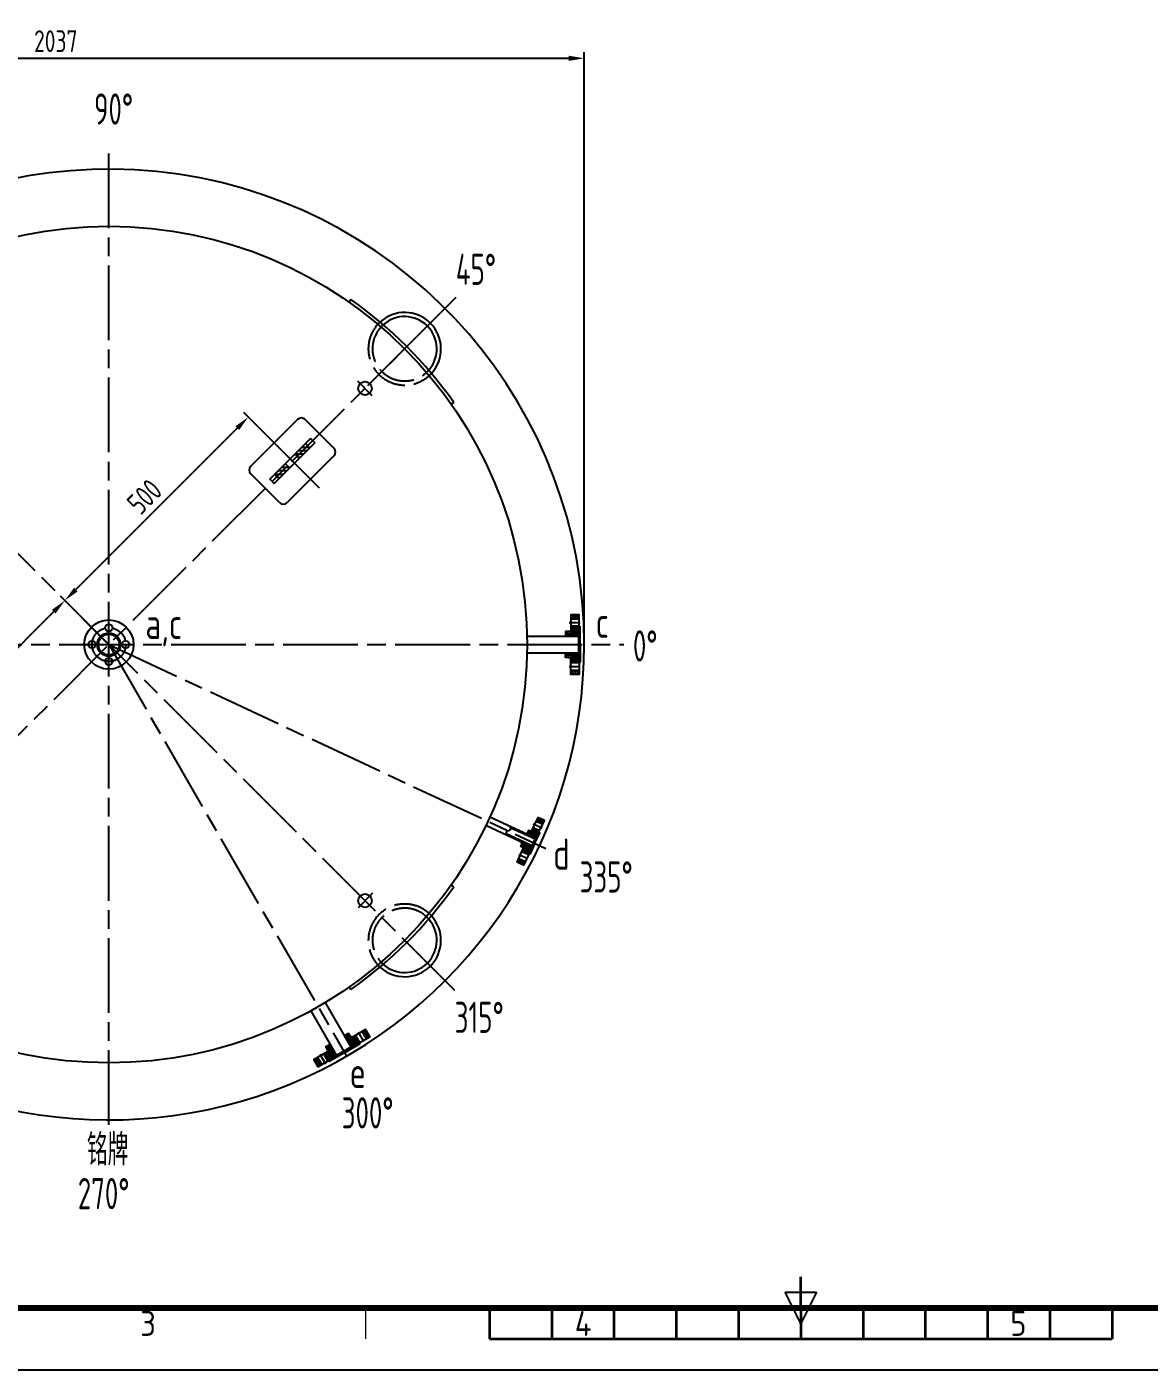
# Model space of a CAD drawing. Header units: millimetres. Extents: x 0 to 18099, y 0 to 10092.
# Drawn here: x 2163 to 4325, y 0 to 2588 of the extents above; entities that cross this region are included whole.
import ezdxf
from ezdxf.enums import TextEntityAlignment as Align

# ---------------------------------------------------------------- set-up
doc = ezdxf.new("R2010")
doc.units = ezdxf.units.MM
doc.header["$LTSCALE"] = 12
for name, pattern in [('AM_ISO02W050', [7.5, 6, -1.5]), ('AM_ISO08W050', [18, 12, -1.5, 3, -1.5]), ('CENTER', [50.8, 31.75, -6.35, 6.35, -6.35]), ('DASHDOT-M', [36, 30, -3, 0, -3])]:
    doc.linetypes.add(name, pattern=pattern)
for name, color, linetype in [('1轮廓实线层', 7, 'Continuous'), ('3中心线层', 1, 'CENTER'), ('5剖面线层', 2, 'Continuous'), ('CDR_DIM', 7, 'Continuous'), ('CDR_DWG1', 4, 'Continuous'), ('CDR_DWG3', 1, 'DASHDOT-M'), ('中心线', 1, 'AM_ISO08W050'), ('虚线', 2, 'AM_ISO02W050'), ('轮廓实线', 4, 'Continuous')]:
    doc.layers.add(name, color=color, linetype=linetype)
doc.layers.add('AM_6', color=2, linetype='Continuous', lineweight=35)
doc.layers.add('AM_BOR', color=7, linetype='Continuous', lineweight=50)
doc.styles.add('ACISOTS', font='ISOCP.SHX')
doc.styles.add('HGCAD', font='HGCAD.SHX', dxfattribs={"width": 0.75, "bigfont": 'HZTXT.SHX'})
doc.styles.add('HZCF', font='isocp.shx', dxfattribs={"width": 0.8, "bigfont": 'sanctum.shx'})
doc.styles.get("Standard").update_dxf_attribs({"font": 'isocp.shx', "width": 0.8, "bigfont": 'sanctum.shx'})
doc.dimstyles.new('12 AM_GB', dxfattribs={"dimscale": 12, "dimtxt": 3.5, "dimasz": 2.5, "dimexe": 1, "dimexo": 0.5, "dimgap": 1, "dimtad": 1, "dimdsep": 46, "dimtxsty": 'HZCF', "dimcen": 0, "dimclrd": 7, "dimclre": 7, "dimclrt": 2, "dimadec": 0, "dimazin": 2, "dimtp": 0.1, "dimtm": 0.1, "dimtfac": 0.71, "dimtmove": 0, "dimatfit": 3, "dimfxl": 0, "dimlwd": -1, "dimlwe": -1, "dimarcsym": 0})
pattern_1 = [(135, (3228.6787, 1398.058), (-2.24506, -2.24506), [])]
pattern_2 = [(45, (-3228.6787, 1398.058), (-2.24506, 2.24506), [])]
pattern_3 = [(75, (2774.6787, 611.707), (-3.06681, 0.82175), [])]
pattern_4 = [(105, (-2774.6787, 611.707), (-3.06681, -0.82175), [])]
pattern_5 = [(290, (4322.835, -327.852), (-2.983524, -1.085914), [])]

# ---------------------------------------------------------------- blocks, each defined once
blk = doc.blocks.new('SANCTUM_V_A1')
at = {"layer": 'AM_BOR', "color": 2, "lineweight": 35}
for p, q in [((304.5, 10), (304.5, 15)), ((254.5, 10), (254.5, 5)), ((264.5, 10), (264.5, 5)), ((274.5, 10), (274.5, 5)), ((284.5, 10), (284.5, 5)), ((294.5, 10), (294.5, 5)), ((304.5, 10), (304.5, 5)), ((314.5, 10), (314.5, 5)), ((324.5, 10), (324.5, 5)), ((334.5, 10), (334.5, 5)), ((344.5, 10), (344.5, 5)), ((354.5, 10), (354.5, 5)), ((254.5, 5), (354.5, 5))]:
    blk.add_line(p, q, dxfattribs=at)
at = {"layer": 'AM_BOR', "color": 1, "lineweight": 25}
for p, q in [((304.5, 7.5), (302, 12.5)), ((302, 12.5), (307, 12.5)), ((307, 12.5), (304.5, 7.5)), ((594, 0), (0, 0))]:
    blk.add_line(p, q, dxfattribs=at)
at = {"layer": 'AM_BOR', "color": 130, "lineweight": 80}
blk.add_line((25, 10), (584, 10), dxfattribs=at)
at = {"layer": 'AM_BOR', "color": 1, "lineweight": 15}
for p, q in [((234.625, 10), (234.625, 5)), ((304.5, 10), (304.5, 5))]:
    blk.add_line(p, q, dxfattribs=at)
at = {"layer": 'AM_BOR', "color": 1, "lineweight": 25, "style": 'ACISOTS'}
for s, p in [('3', (199.6875, 7.5)), ('4', (269.5625, 7.5)), ('5', (339.4375, 7.5))]:
    blk.add_text(s, height=4, dxfattribs=at).set_placement(p, align=Align.MIDDLE)
at = {"layer": 'AM_BOR', "color": 2, "style": 'HZCF', "width": 0.75}
blk.add_attdef('DWG-NO.{10}', text='', height=5, rotation=180, dxfattribs=at).set_placement((50, 827.5), align=Align.MIDDLE_CENTER)
blk = doc.blocks.new('*D54')
at = {"color": 7}
for p, q in [((2316.4, 1402.3), (2227.4, 1491.3)), ((1903.5, 1150.5), (2214.7, 1461.6)), ((1962.9, 1048.7), (1873.8, 1137.8))]:
    blk.add_line(p, q, dxfattribs=at)
for points in [[(2211.1, 1465.2), (2218.2, 1458.1), (2235.9, 1482.9)], [(1900, 1154), (1907.1, 1147), (1882.3, 1129.3)]]:
    blk.add_solid(points, dxfattribs=at)
at = {"layer": 'Defpoints', "color": 0}
for p in [(2235.9, 1482.9), (2320.7, 1398.1), (1967.1, 1044.5)]:
    blk.add_point(p, dxfattribs=at)
at = {"color": 2, "insert": (2035.8, 1329.4), "char_height": 42, "attachment_point": 5, "rotation": 45, "style": 'HZCF'}
blk.add_mtext('500', dxfattribs=at)
blk = doc.blocks.new('*D55')
at = {"color": 7}
for p, q in [((2670, 1755.9), (2581, 1844.9)), ((2568.2, 1815.2), (2257.1, 1504.1)), ((2316.4, 1402.3), (2227.4, 1491.3))]:
    blk.add_line(p, q, dxfattribs=at)
for points in [[(2564.7, 1818.7), (2571.8, 1811.7), (2589.4, 1836.4)], [(2253.6, 1507.6), (2260.6, 1500.5), (2235.9, 1482.9)]]:
    blk.add_solid(points, dxfattribs=at)
at = {"layer": 'Defpoints', "color": 0}
for p in [(2674.2, 1751.6), (2235.9, 1482.9), (2320.7, 1398.1)]:
    blk.add_point(p, dxfattribs=at)
at = {"color": 2, "insert": (2389.3, 1683), "char_height": 42, "attachment_point": 5, "rotation": 45, "style": 'HZCF'}
blk.add_mtext('500', dxfattribs=at)
blk = doc.blocks.new('*D60')
at = {"color": 7}
for p, q in [((1200, 1579.1), (1200, 2539.7)), ((3236.7, 1404.1), (3236.7, 2539.7)), ((1230, 2527.7), (3206.7, 2527.7))]:
    blk.add_line(p, q, dxfattribs=at)
for points in [[(1230, 2532.7), (1230, 2522.7), (1200, 2527.7)], [(3206.7, 2532.7), (3206.7, 2522.7), (3236.7, 2527.7)]]:
    blk.add_solid(points, dxfattribs=at)
at = {"layer": 'Defpoints', "color": 0}
for p in [(3236.7, 2527.7), (1200, 1573.1), (3236.7, 1398.1)]:
    blk.add_point(p, dxfattribs=at)
at = {"color": 2, "insert": (2218.3, 2560.7), "char_height": 42, "attachment_point": 5, "style": 'HZCF'}
blk.add_mtext('2037', dxfattribs=at)

msp = doc.modelspace()

# ---------------------------------------------------------------- hatches: boundary and pattern name
h = msp.add_hatch(color=256)
h.paths.add_polyline_path([(3123.957, 1033.414), (3127.349, 1036.246), (3128.7, 1031.202)])
h.paths.add_polyline_path([(3116.35, 1017.1), (3121.093, 1014.888), (3116.361, 1012.682)])
h = msp.add_hatch(color=256)
h.paths.add_polyline_path([(3141.977, 1022.804), (3142.822, 1024.617), (3144.435, 1023.865)])
h.paths.add_polyline_path([(3136.828, 1007.551), (3135.215, 1008.303), (3136.06, 1010.116)])
at = {"layer": '5剖面线层', "extrusion": (-7.49855e-33, -1.22465e-16, -1)}
h = msp.add_hatch(dxfattribs=at)
h.set_pattern_fill('ANSI31', color=256, style=0)
h.set_pattern_definition(pattern_2)
h.paths.add_polyline_path([(-3226.679, 1447.558), (-3226.679, 1455.558), (-3210.679, 1455.558), (-3210.679, 1447.558)])
h = msp.add_hatch(dxfattribs=at)
h.set_pattern_fill('ANSI31', color=256, style=0)
h.set_pattern_definition(pattern_2)
h.paths.add_polyline_path([(-3228.679, 1415.308), (-3228.679, 1432.058), (-3226.679, 1432.058), (-3226.679, 1433.558), (-3210.679, 1433.558), (-3210.679, 1424.058), (-3200.679, 1423.007), (-3200.679, 1420.308), (-3204.874, 1415.308)])
at = {"layer": '5剖面线层'}
h = msp.add_hatch(dxfattribs=at)
h.set_pattern_fill('ANSI31', color=256, angle=90, style=0)
h.set_pattern_definition(pattern_1)
h.paths.add_polyline_path([(3228.679, 1380.808), (3228.679, 1364.058), (3226.679, 1364.058), (3226.679, 1362.558), (3210.679, 1362.558), (3210.679, 1372.058), (3200.679, 1373.109), (3200.679, 1375.808), (3204.874, 1380.808)])
h = msp.add_hatch(dxfattribs=at)
h.set_pattern_fill('ANSI31', color=256, angle=90, style=0)
h.set_pattern_definition(pattern_1)
h.paths.add_polyline_path([(3226.679, 1348.558), (3226.679, 1340.558), (3210.679, 1340.558), (3210.679, 1348.558)])
h = msp.add_hatch(dxfattribs=at)
h.set_pattern_fill('ANSI31', color=256, angle=155, style=0)
h.set_pattern_definition(pattern_5)
h.paths.add_polyline_path([(3156.674, 1051.81), (3160.055, 1059.061), (3147.367, 1064.978), (3143.986, 1057.727)])
h = msp.add_hatch(dxfattribs=at)
h.set_pattern_fill('ANSI31', color=256, angle=155, style=0)
h.set_pattern_definition(pattern_5)
h.paths.add_polyline_path([(3138.069, 1045.039), (3150.758, 1039.122), (3149.49, 1036.403), (3151.302, 1035.558), (3146.548, 1025.362), (3145.597, 1023.323), (3134.986, 1028.271), (3131.068, 1039.035), (3134.688, 1037.788)])
h.paths.add_polyline_path([(3119.897, 1006.068), (3114.725, 1009.175), (3115.41, 1010.642), (3116.361, 1012.682), (3121.093, 1014.888), (3137.99, 1007.009), (3137.039, 1004.97), (3132.285, 994.774), (3130.472, 995.619), (3129.204, 992.9), (3116.516, 998.817)])
h = msp.add_hatch(dxfattribs=at)
h.set_pattern_fill('ANSI31', color=256, angle=155, style=0)
h.set_pattern_definition(pattern_5)
h.paths.add_polyline_path([(3127.349, 1036.246), (3128.984, 1039.752), (3131.068, 1039.035), (3134.986, 1028.271), (3128.7, 1031.202)])
h = msp.add_hatch(dxfattribs=at)
h.set_pattern_fill('ANSI31', color=256, angle=155, style=0)
h.set_pattern_definition(pattern_5)
h.paths.add_polyline_path([(3119.907, 972.962), (3123.288, 980.212), (3110.599, 986.129), (3107.218, 978.878)])
at = {"layer": '5剖面线层', "extrusion": (-1.06058e-16, -6.12323e-17, -1)}
h = msp.add_hatch(dxfattribs=at)
h.set_pattern_fill('ANSI31', color=256, angle=60, style=0)
h.set_pattern_definition(pattern_4)
h.paths.add_polyline_path([(-2789.618, 620.332), (-2804.124, 628.707), (-2803.124, 630.439), (-2804.423, 631.189), (-2796.423, 645.046), (-2788.195, 640.296), (-2782.285, 648.43), (-2779.948, 647.081), (-2777.715, 640.947)])
h = msp.add_hatch(dxfattribs=at)
h.set_pattern_fill('ANSI31', color=256, angle=60, style=0)
h.set_pattern_definition(pattern_4)
h.paths.add_polyline_path([(-2816.547, 638.189), (-2823.475, 642.189), (-2815.475, 656.046), (-2808.547, 652.046)])
at = {"layer": '5剖面线层'}
h = msp.add_hatch(dxfattribs=at)
h.set_pattern_fill('ANSI31', color=256, angle=30, style=0)
h.set_pattern_definition(pattern_3)
h.paths.add_polyline_path([(2759.74, 603.082), (2745.234, 594.707), (2744.234, 596.439), (2742.935, 595.689), (2734.935, 609.546), (2743.162, 614.296), (2739.072, 623.481), (2741.41, 624.831), (2747.838, 623.697)])
h = msp.add_hatch(dxfattribs=at)
h.set_pattern_fill('ANSI31', color=256, angle=30, style=0)
h.set_pattern_definition(pattern_3)
h.paths.add_polyline_path([(2730.81, 588.689), (2723.882, 584.689), (2715.882, 598.546), (2722.81, 602.546)])
at = {"layer": 'CDR_DIM'}
h = msp.add_hatch(dxfattribs=at)
h.set_pattern_fill('ANSI31', color=256, scale=51.84, angle=-45, style=0)
h.set_pattern_definition([(360, (62.698, 1130.49), (2e-15, 6.48), [])])
h.paths.add_polyline_path([(2679.336, 1764.809), (2683.383, 1760.762), (2703.82, 1781.2), (2699.774, 1785.246)])
h.paths.add_polyline_path([(2683.383, 1760.762), (2687.429, 1756.716), (2707.867, 1777.153), (2703.82, 1781.2)])
h.paths.add_polyline_path([(2640.597, 1726.07), (2644.644, 1722.023), (2665.081, 1742.461), (2661.035, 1746.507)])
h.paths.add_polyline_path([(2644.644, 1722.023), (2648.69, 1717.977), (2669.128, 1738.414), (2665.081, 1742.461)])

# ---------------------------------------------------------------- linework, layer by layer
for p, q in [((3127.349, 1036.246), (3123.957, 1033.414)), ((3116.361, 1012.682), (3116.35, 1017.1)), ((3136.06, 1010.116), (3135.215, 1008.303)), ((3136.06, 1010.116), (3136.828, 1007.551)), ((3141.977, 1022.804), (3142.822, 1024.617)), ((3141.977, 1022.804), (3144.435, 1023.865))]:
    msp.add_line(p, q)
msp.add_spline([(3093.029, 1047.836), (3094.051, 1041.239), (3086.738, 1037.483), (3086.744, 1030.906)], degree=3)
at = {"layer": '1轮廓实线层'}
for p, q in [((3127.349, 1036.246), (3128.7, 1031.202)), ((3128.984, 1039.752), (3128.3, 1038.285)), ((3134.688, 1037.788), (3128.984, 1039.752)), ((3138.069, 1045.039), (3134.688, 1037.788)), ((3146.548, 1025.362), (3151.302, 1035.558)), ((3149.49, 1036.403), (3150.758, 1039.122)), ((3151.302, 1035.558), (3149.49, 1036.403)), ((3116.361, 1012.682), (3121.093, 1014.888))]:
    msp.add_line(p, q, dxfattribs=at)
at = {"layer": '3中心线层', "extrusion": (-7.49855e-33, -1.22465e-16, -1)}
msp.add_line((3207.679, 1440.558), (3228.679, 1440.558), dxfattribs=at)
at = {"layer": '3中心线层'}
for p, q in [((3197.679, 1398.058), (3231.679, 1398.058)), ((3207.679, 1355.558), (3228.679, 1355.558)), ((3138.309, 1052.651), (3155.529, 1044.621)), ((2727.373, 608.644), (2737.873, 590.457))]:
    msp.add_line(p, q, dxfattribs=at)
at = {"layer": '3中心线层', "extrusion": (5.17558e-17, 1.10991e-16, -1)}
msp.add_line((3110.839, 993.741), (3128.058, 985.711), dxfattribs=at)
at = {"layer": '3中心线层', "extrusion": (-1.06058e-16, -6.12323e-17, -1)}
msp.add_line((2800.985, 651.144), (2811.485, 632.957), dxfattribs=at)
at = {"layer": 'CDR_DWG1'}
for p, q in [((2787.256, 2062.625), (2783.808, 2057.715)), ((2985.246, 1864.635), (2980.335, 1861.188)), ((2684.268, 1831.6), (2594.243, 1741.576)), ((2698.93, 1831.6), (2726.575, 1803.955)), ((2709.373, 1794.846), (2670.186, 1755.658)), ((2717.466, 1786.753), (2678.279, 1747.565)), ((2713.42, 1790.799), (2709.373, 1794.846)), ((2713.42, 1790.799), (2717.466, 1786.753)), ((2754.221, 1776.31), (2726.575, 1803.955)), ((2754.221, 1761.647), (2664.197, 1671.623)), ((2679.336, 1764.809), (2683.383, 1760.762)), ((2687.429, 1756.716), (2683.383, 1760.762)), ((2699.774, 1785.246), (2703.82, 1781.2)), ((2707.867, 1777.153), (2703.82, 1781.2)), ((2630.998, 1716.47), (2670.186, 1755.658)), ((2639.091, 1708.377), (2678.279, 1747.565)), ((2661.035, 1746.507), (2665.081, 1742.461)), ((2669.128, 1738.414), (2665.081, 1742.461)), ((2594.243, 1726.913), (2621.889, 1699.268)), ((2635.044, 1712.424), (2630.998, 1716.47)), ((2635.044, 1712.424), (2639.091, 1708.377)), ((2640.597, 1726.07), (2644.644, 1722.023)), ((2648.69, 1717.977), (2644.644, 1722.023)), ((2649.534, 1671.623), (2621.889, 1699.268)), ((3126.52, 1414.058), (3225.474, 1414.058)), ((3225.474, 1414.058), (3225.474, 1382.058)), ((3126.52, 1382.058), (3225.474, 1382.058)), ((3204.874, 1380.808), (3204.874, 1382.058)), ((3128.7, 1031.202), (3054.921, 1065.606)), ((3121.093, 1014.888), (3047.314, 1049.292)), ((3141.977, 1022.804), (3094.038, 1045.159)), ((3150.758, 1039.122), (3138.069, 1045.039)), ((3136.06, 1010.116), (3086.199, 1033.366)), ((3121.093, 1014.888), (3137.99, 1007.009)), ((3128.7, 1031.202), (3145.597, 1023.323)), ((3136.06, 1010.116), (3141.977, 1022.804)), ((2985.246, 931.481), (2980.335, 934.928)), ((2787.256, 733.491), (2783.808, 738.402)), ((2737.456, 708.179), (2786.933, 622.483)), ((2709.743, 692.179), (2759.22, 606.483)), ((2747.838, 623.697), (2748.92, 624.322)), ((2786.933, 622.483), (2759.22, 606.483))]:
    msp.add_line(p, q, dxfattribs=at)
at = {"layer": 'CDR_DWG1', "extrusion": (-7.49855e-33, -1.22465e-16, -1)}
msp.add_line((3204.874, 1415.308), (3204.874, 1414.058), dxfattribs=at)
at = {"layer": 'CDR_DWG1', "extrusion": (5.17558e-17, 1.10991e-16, -1)}
for p, q in [((3114.725, 1009.175), (3115.41, 1010.642)), ((3119.897, 1006.068), (3114.725, 1009.175)), ((3116.516, 998.817), (3119.897, 1006.068)), ((3129.204, 992.9), (3116.516, 998.817)), ((3130.472, 995.619), (3129.204, 992.9)), ((3132.285, 994.774), (3130.472, 995.619)), ((3137.039, 1004.97), (3132.285, 994.774))]:
    msp.add_line(p, q, dxfattribs=at)
at = {"layer": 'CDR_DWG1', "extrusion": (-1.06058e-16, -6.12323e-17, -1)}
msp.add_line((2777.715, 640.947), (2776.633, 640.322), dxfattribs=at)
at = {"layer": 'CDR_DWG1', "extrusion": (-7.49855e-33, -1.22465e-16, -1)}
msp.add_lwpolyline([(-3228.679, 1398.058), (-3228.679, 1415.308), (-3228.679, 1432.058), (-3226.679, 1432.058), (-3226.679, 1455.558), (-3210.679, 1455.558), (-3210.679, 1424.058), (-3200.679, 1423.007), (-3200.679, 1415.308), (-3200.679, 1414.058)], dxfattribs=at)
for points in [[(-3226.679, 1447.558), (-3226.679, 1455.558), (-3210.679, 1455.558), (-3210.679, 1447.558)], [(-3228.679, 1415.308), (-3228.679, 1432.058), (-3226.679, 1432.058), (-3226.679, 1433.558), (-3210.679, 1433.558), (-3210.679, 1424.058), (-3200.679, 1423.007), (-3200.679, 1420.308), (-3204.874, 1415.308)]]:
    msp.add_lwpolyline(points, close=True, dxfattribs=at)
at = {"layer": 'CDR_DWG1'}
for points in [[(3228.679, 1398.058), (3228.679, 1380.808), (3228.679, 1364.058), (3226.679, 1364.058), (3226.679, 1340.558), (3210.679, 1340.558), (3210.679, 1372.058), (3200.679, 1373.109), (3200.679, 1380.808), (3200.679, 1382.058)], [(3141.794, 1015.166), (3146.548, 1025.362), (3151.302, 1035.558), (3149.49, 1036.403), (3160.055, 1059.061), (3147.367, 1064.978), (3134.688, 1037.788), (3128.984, 1039.752), (3127.349, 1036.246)], [(2774.679, 611.707), (2759.74, 603.082), (2745.234, 594.707), (2744.234, 596.439), (2723.882, 584.689), (2715.882, 598.546), (2743.162, 614.296), (2739.072, 623.481), (2745.74, 627.331), (2746.822, 627.956)]]:
    msp.add_lwpolyline(points, dxfattribs=at)
for points in [[(3228.679, 1380.808), (3228.679, 1364.058), (3226.679, 1364.058), (3226.679, 1362.558), (3210.679, 1362.558), (3210.679, 1372.058), (3200.679, 1373.109), (3200.679, 1375.808), (3204.874, 1380.808)], [(3226.679, 1348.558), (3226.679, 1340.558), (3210.679, 1340.558), (3210.679, 1348.558)], [(3156.674, 1051.81), (3160.055, 1059.061), (3147.367, 1064.978), (3143.986, 1057.727)], [(2759.74, 603.082), (2745.234, 594.707), (2744.234, 596.439), (2742.935, 595.689), (2734.935, 609.546), (2743.162, 614.296), (2739.072, 623.481), (2741.41, 624.831), (2747.838, 623.697)], [(2730.81, 588.689), (2723.882, 584.689), (2715.882, 598.546), (2722.81, 602.546)]]:
    msp.add_lwpolyline(points, close=True, dxfattribs=at)
at = {"layer": 'CDR_DWG1', "extrusion": (5.17558e-17, 1.10991e-16, -1)}
msp.add_lwpolyline([(-3141.794, 1015.166), (-3137.039, 1004.97), (-3132.285, 994.774), (-3130.472, 995.619), (-3119.907, 972.962), (-3107.218, 978.878), (-3119.897, 1006.068), (-3114.725, 1009.175), (-3116.361, 1012.682)], dxfattribs=at)
msp.add_lwpolyline([(-3123.288, 980.212), (-3119.907, 972.962), (-3107.218, 978.878), (-3110.599, 986.129)], close=True, dxfattribs=at)
at = {"layer": 'CDR_DWG1', "extrusion": (-1.06058e-16, -6.12323e-17, -1)}
msp.add_lwpolyline([(-2774.679, 611.707), (-2789.618, 620.332), (-2804.124, 628.707), (-2803.124, 630.439), (-2823.475, 642.189), (-2815.475, 656.046), (-2788.195, 640.296), (-2782.285, 648.43), (-2775.618, 644.581), (-2774.535, 643.956)], dxfattribs=at)
for points in [[(-2789.618, 620.332), (-2804.124, 628.707), (-2803.124, 630.439), (-2804.423, 631.189), (-2796.423, 645.046), (-2788.195, 640.296), (-2782.285, 648.43), (-2779.948, 647.081), (-2777.715, 640.947)], [(-2816.547, 638.189), (-2823.475, 642.189), (-2815.475, 656.046), (-2808.547, 652.046)]]:
    msp.add_lwpolyline(points, close=True, dxfattribs=at)
at = {"layer": 'CDR_DWG1'}
for centre, radius in [((2320.679, 1398.058), 806), ((2814.239, 1891.619), 13), ((2814.239, 904.498), 13)]:
    msp.add_circle(centre, radius, dxfattribs=at)
for centre, radius, start, end in [((2320.679, 1398.058), 916, 0, 163.183869), ((2320.679, 1398.058), 812, 35.071808, 54.928192), ((2890.607, 1967.986), 70, 317.442055, 132.67594), ((2890.607, 1967.986), 62, 318.363639, 131.636361), ((2691.599, 1824.269), 10.368, 45, 135), ((2746.89, 1768.978), 10.368, 315, 45), ((2601.575, 1734.245), 10.368, 135, 225), ((2656.865, 1678.954), 10.368, 225, 315), ((2320.679, 1398.058), 916, 228.779867, 0), ((2320.679, 1398.058), 812, 305.071808, 324.928192), ((2890.607, 828.13), 70, 227.442055, 42.67594), ((2890.607, 828.13), 62, 228.363639, 41.636361)]:
    msp.add_arc(centre, radius, start, end, dxfattribs=at)
at = {"layer": 'CDR_DWG3'}
for p, q in [((2639.255, 1786.588), (2625.797, 1800.046)), ((2625.797, 1800.046), (2725.773, 1700.071))]:
    msp.add_line(p, q, dxfattribs=at)
at = {"layer": '中心线'}
for p, q in [((2320.679, 472.464), (2320.679, 2358.058)), ((1618.184, 2100.553), (2320.679, 1398.058)), ((2989.174, 2066.553), (2819.237, 1896.617)), ((1604.074, 681.454), (2942.857, 2020.237)), ((2799.556, 1906.302), (2827.673, 1878.185)), ((1360.679, 1398.058), (3312.715, 1398.058)), ((2987.389, 731.348), (2320.679, 1398.058)), ((2320.679, 1398.058), (3162.905, 1005.322)), ((2320.679, 1398.058), (2778.679, 604.779)), ((2329.716, 1365.558), (2311.998, 1365.558)), ((2828.922, 919.181), (2800.806, 891.064))]:
    msp.add_line(p, q, dxfattribs=at)
msp.add_circle((2320.679, 1398.058), 32.5, dxfattribs=at)
at = {"layer": '虚线'}
for centre, radius, start, end in [((2890.607, 1967.986), 70, 132.67594, 137.488813), ((2890.607, 1967.986), 70, 137.488813, 312.511187), ((2890.607, 1967.986), 62, 137.204228, 312.795772), ((2890.607, 1967.986), 62, 131.636361, 137.204228), ((2890.607, 1967.986), 62, 312.795772, 318.363639), ((2890.607, 1967.986), 70, 312.511187, 317.442055), ((2890.607, 828.13), 70, 47.488813, 222.511187), ((2890.607, 828.13), 62, 47.204228, 222.795772), ((2890.607, 828.13), 62, 41.636361, 47.204228), ((2890.607, 828.13), 70, 42.67594, 47.488813), ((2890.607, 828.13), 70, 222.511187, 227.442055), ((2890.607, 828.13), 62, 222.795772, 228.363639)]:
    msp.add_arc(centre, radius, start, end, dxfattribs=at)
at = {"layer": '轮廓实线'}
for centre, radius in [((2320.679, 1398.058), 47.5), ((2320.679, 1430.558), 7), ((2288.179, 1398.058), 7), ((2320.679, 1398.058), 22.5), ((2320.679, 1398.058), 20), ((2353.179, 1398.058), 7), ((2320.679, 1365.558), 7)]:
    msp.add_circle(centre, radius, dxfattribs=at)

# ---------------------------------------------------------------- block references
at = {"lineweight": 0, "xscale": 12, "yscale": 12, "zscale": 12}
msp.add_blockref('SANCTUM_V_A1', (0, 0), dxfattribs=at)

# ---------------------------------------------------------------- texts
at = {"style": 'HGCAD'}
for rotation, p in [(90, (3228.679, 1398.058)), (245, (3141.794, 1015.166)), (30, (2774.679, 611.707))]:
    msp.add_text('TH_SUPERPART', height=1e-29, rotation=rotation, dxfattribs=at).set_placement(p)
at = {"layer": 'AM_6', "color": 7, "lineweight": 50, "width": 0.7}
for s, p in [('90%%D', (2292.083, 2399.958)), ('45%%d', (2989.309, 2091.146)), ('0%%D', (3330.534, 1365.409)), ('335%%D', (3227.937, 920.319)), ('315%%d', (2987.086, 649.782)), ('300%%D', (2769.413, 465.681)), ('铭牌', (2278.44, 394.54)), ('270%%d', (2260.774, 310.143))]:
    msp.add_text(s, height=60, dxfattribs=at).set_placement(p)
at = {"layer": 'AM_6', "color": 7, "lineweight": 50, "char_height": 60, "attachment_point": 1}
for s, insert, width in [('a,c', (2391.091, 1468.682), 149.38431), ('c', (3258.699, 1470.911), 547.48965), ('d', (3176.892, 1024.315), 547.48965), ('e', (2784.683, 603.697), 547.48965)]:
    msp.add_mtext(s, dxfattribs=dict(at, insert=insert, width=width))

# ---------------------------------------------------------------- dimensions: what is measured, and where the dimension line sits
dim = msp.add_linear_dim(base=(3236.679, 2527.694), p1=(1199.988, 1573.058), p2=(3236.679, 1398.058), dimstyle='12 AM_GB', override={"dimdec": 0})
dim.commit()
dim.dimension.update_dxf_attribs({"geometry": '*D60', "text_midpoint": (2218.333, 2560.698)})
for p1, distance, picture, middle in [((2674.232, 1751.612), -119.915, '*D55', (2389.328, 1682.962)), ((1967.125, 1044.505), 119.915, '*D54', (2035.775, 1329.408))]:
    dim = msp.add_aligned_dim(p1=p1, p2=(2320.679, 1398.058), distance=distance, dimstyle='12 AM_GB')
    dim.commit()
    dim.dimension.update_dxf_attribs({"geometry": picture, "text_midpoint": middle})

doc.saveas('drawing.dxf')
